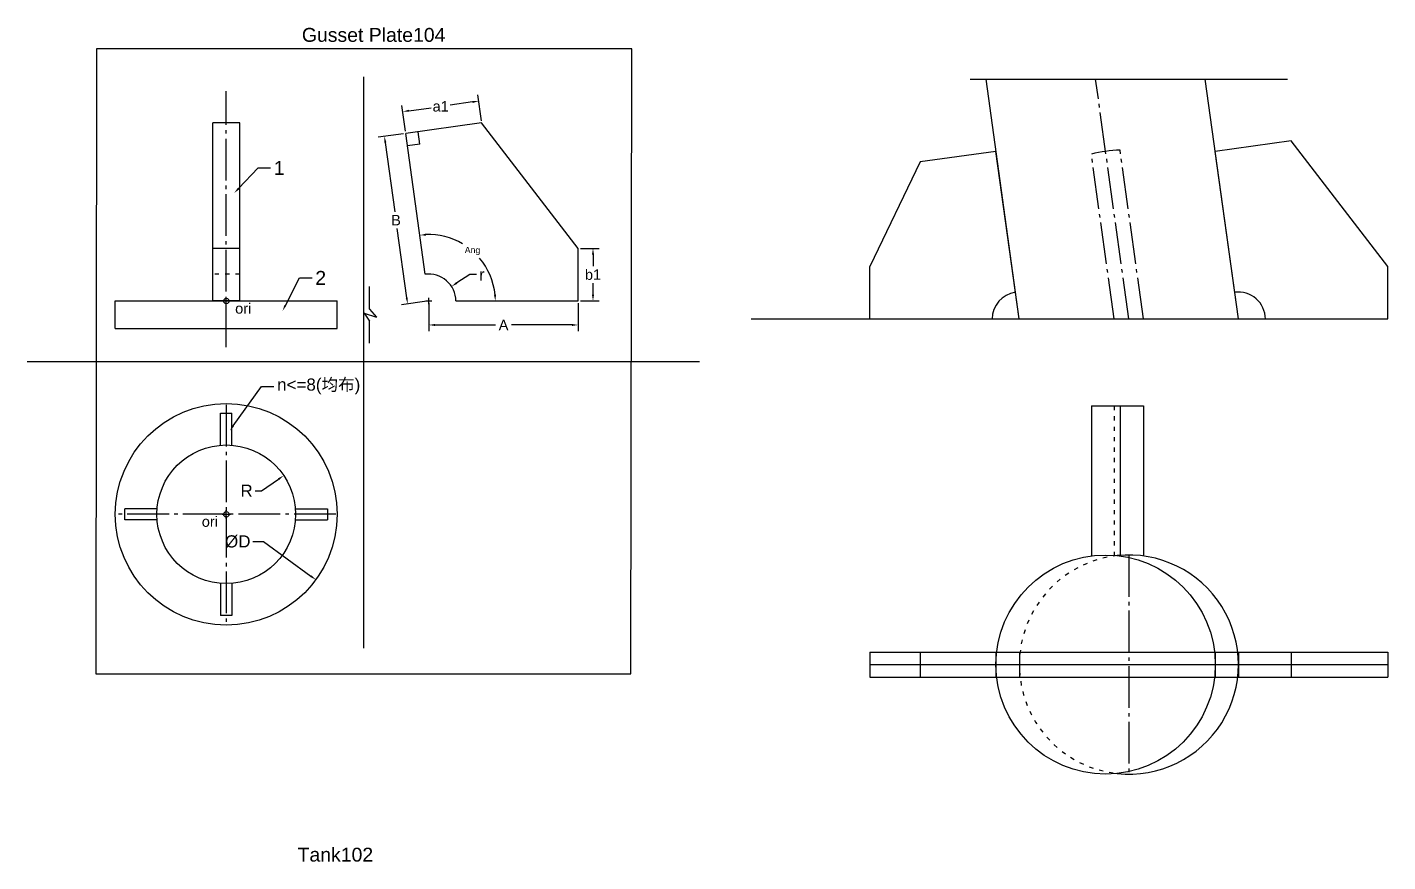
# Model space of a CAD drawing. Header units: inches. Extents: x 9.7 to 95.1, y 3.4 to 60.9.
# Drawn here: x 54.14 to 93.29, y 36.83 to 60.86 of the extents above; entities that cross this region are included whole.
import ezdxf
from ezdxf import colors
from ezdxf.entities.mleader import LeaderData, LeaderLine
from ezdxf.math import Vec2, Vec3

# ---------------------------------------------------------------- set-up
doc = ezdxf.new("R2010")
doc.units = ezdxf.units.IN
doc.header["$MEASUREMENT"] = 0
doc.linetypes.add('ACAD_ISO03W100', pattern=[30, 12, -18])
doc.linetypes.add('ACAD_ISO04W100', pattern=[30, 24, -3, 0, -3])
doc.styles.get("Standard").update_dxf_attribs({"font": 'arial.ttf'})
doc.dimstyles.get("Standard").update_dxf_attribs({"dimtxt": 0.18, "dimasz": 0.18, "dimexe": 0.18, "dimexo": 0.0625, "dimgap": 0.09, "dimtad": 0, "dimtih": 1, "dimtoh": 1, "dimdec": 4, "dimzin": 0, "dimdsep": 46, "dimtxsty": 'Standard', "dimcen": 0.09, "dimadec": 0, "dimazin": 0, "dimtfac": 1, "dimtdec": 4, "dimtofl": 0, "dimtmove": 0, "dimatfit": 3, "dimfxl": 1, "dimtolj": 1, "dimtzin": 0, "dimarcsym": 0})

# ---------------------------------------------------------------- blocks, each defined once
blk = doc.blocks.new('*U73')
at = {"color": 1, "linetype": 'Continuous'}
for p, q in [((-0.463, 0.162), (0.463, 0.162)), ((0.463, 0.162), (0.463, -0.162)), ((-0.463, -0.162), (0.463, -0.162))]:
    blk.add_line(p, q, dxfattribs=at)
blk = doc.blocks.new('*U74')
at = {"color": 0, "linetype": 'ByBlock', "lineweight": -2, "transparency": 16777216}
for p, rotation in [((37.556, 25.548), 90), ((35.103, 23.095), 180), ((37.556, 20.643), 270)]:
    blk.add_blockref('*U73', p, dxfattribs=dict(at, rotation=rotation))
blk.add_blockref('*U73', (40.008, 23.095), dxfattribs=at)
blk = doc.blocks.new('*D76')
at = {"color": 0, "linetype": 'Continuous', "lineweight": -2, "transparency": 16777216}
for p, q in [((70.062, 54.493), (70.604, 54.493)), ((70.424, 54.313), (70.424, 53.978)), ((70.424, 53.158), (70.424, 53.492)), ((70.062, 52.978), (70.604, 52.978))]:
    blk.add_line(p, q, dxfattribs=at)
at = {"color": 0, "linetype": 'Continuous', "transparency": 16777216}
for points in [[(70.394, 54.313), (70.454, 54.313), (70.424, 54.493)], [(70.394, 53.158), (70.454, 53.158), (70.424, 52.978)]]:
    blk.add_solid(points, dxfattribs=at)
at = {"layer": 'Defpoints', "color": 0, "linetype": 'Continuous', "transparency": 16777216}
for p in [(70, 54.493), (70, 52.978), (70.424, 52.978)]:
    blk.add_point(p, dxfattribs=at)
at = {"color": 0, "linetype": 'Continuous', "transparency": 16777216, "insert": (70.424, 53.735), "char_height": 0.3, "attachment_point": 5}
blk.add_mtext('\\A1;b1', dxfattribs=at)
blk = doc.blocks.new('*D78')
at = {"color": 0, "linetype": 'Continuous', "lineweight": -2, "transparency": 16777216}
for p, q in [((66.879, 53.738), (66.504, 53.496)), ((67.069, 53.738), (66.879, 53.738)), ((65.611, 52.978), (65.791, 52.978)), ((65.701, 52.888), (65.701, 53.068))]:
    blk.add_line(p, q, dxfattribs=at)
at = {"color": 0, "linetype": 'Continuous', "transparency": 16777216}
blk.add_solid([(66.487, 53.521), (66.52, 53.471), (66.353, 53.398)], dxfattribs=at)
at = {"layer": 'Defpoints', "color": 0, "linetype": 'Continuous', "transparency": 16777216}
for p in [(66.353, 53.398), (65.701, 52.978)]:
    blk.add_point(p, dxfattribs=at)
at = {"color": 0, "linetype": 'Continuous', "transparency": 16777216, "insert": (67.228, 53.738), "char_height": 0.35, "attachment_point": 5}
blk.add_mtext('\\A1;r', dxfattribs=at)
blk = doc.blocks.new('*D80')
at = {"color": 0, "linetype": 'Continuous', "lineweight": -2, "transparency": 16777216}
for p, q in [((60.88, 47.515), (61.378, 47.85)), ((60.7, 47.515), (60.88, 47.515))]:
    blk.add_line(p, q, dxfattribs=at)
at = {"color": 0, "linetype": 'Continuous', "transparency": 16777216}
blk.add_solid([(61.361, 47.875), (61.394, 47.825), (61.527, 47.951)], dxfattribs=at)
at = {"layer": 'Defpoints', "color": 0, "linetype": 'Continuous', "transparency": 16777216}
for p in [(61.527, 47.951), (59.871, 46.835)]:
    blk.add_point(p, dxfattribs=at)
at = {"color": 0, "linetype": 'Continuous', "transparency": 16777216, "insert": (60.456, 47.515), "char_height": 0.35, "attachment_point": 5}
blk.add_mtext('\\A1;R', dxfattribs=at)
blk = doc.blocks.new('*D81')
at = {"color": 0, "linetype": 'Continuous', "lineweight": -2, "transparency": 16777216}
for p, q in [((60.636, 46.05), (60.944, 46.05)), ((60.944, 46.05), (62.303, 45.057))]:
    blk.add_line(p, q, dxfattribs=at)
at = {"color": 0, "linetype": 'Continuous', "transparency": 16777216}
blk.add_solid([(62.321, 45.081), (62.285, 45.033), (62.448, 44.951)], dxfattribs=at)
at = {"layer": 'Defpoints', "color": 0, "linetype": 'Continuous', "transparency": 16777216}
for p in [(57.294, 48.72), (62.448, 44.951)]:
    blk.add_point(p, dxfattribs=at)
at = {"color": 0, "linetype": 'Continuous', "transparency": 16777216, "insert": (60.202, 46.05), "char_height": 0.35, "attachment_point": 5}
blk.add_mtext('\\A1;%%CD', dxfattribs=at)
blk = doc.blocks.new('*D82')
at = {"color": 0, "linetype": 'Continuous', "lineweight": -2, "transparency": 16777216}
for p, q in [((65.701, 52.915), (65.701, 52.107)), ((70, 52.915), (70, 52.107)), ((65.881, 52.287), (67.62, 52.287)), ((69.82, 52.287), (68.08, 52.287))]:
    blk.add_line(p, q, dxfattribs=at)
at = {"color": 0, "linetype": 'Continuous', "transparency": 16777216}
for points in [[(65.881, 52.317), (65.881, 52.257), (65.701, 52.287)], [(69.82, 52.317), (69.82, 52.257), (70, 52.287)]]:
    blk.add_solid(points, dxfattribs=at)
at = {"layer": 'Defpoints', "color": 0, "linetype": 'Continuous', "transparency": 16777216}
for p in [(65.701, 52.978), (70, 52.978), (70, 52.287)]:
    blk.add_point(p, dxfattribs=at)
at = {"color": 0, "linetype": 'Continuous', "transparency": 16777216, "insert": (67.85, 52.287), "char_height": 0.3, "attachment_point": 5}
blk.add_mtext('\\A1;A', dxfattribs=at)
blk = doc.blocks.new('*D83')
at = {"color": 0, "linetype": 'Continuous', "lineweight": -2, "transparency": 16777216}
for start, end in [(59.53, 92.4593), (5.3972, 40.2317)]:
    blk.add_arc((65.701, 52.978), 1.912, start, end, dxfattribs=at)
at = {"color": 0, "linetype": 'Continuous', "transparency": 16777216}
for points in [[(65.622, 54.858), (65.616, 54.917), (65.44, 54.871)], [(67.634, 53.159), (67.574, 53.156), (67.613, 52.978)]]:
    blk.add_solid(points, dxfattribs=at)
at = {"layer": 'Defpoints', "color": 0, "linetype": 'Continuous', "transparency": 16777216}
for p in [(65.035, 57.801), (65.595, 53.746), (67.311, 54.008), (66.477, 52.978), (70, 52.978)]:
    blk.add_point(p, dxfattribs=at)
at = {"color": 0, "linetype": 'Continuous', "transparency": 16777216, "insert": (66.957, 54.419), "char_height": 0.18, "attachment_point": 5}
blk.add_mtext('\\A1;Ang', dxfattribs=at)
blk = doc.blocks.new('*D84')
at = {"color": 0, "linetype": 'Continuous', "lineweight": -2, "transparency": 16777216}
for p, q in [((64.974, 57.793), (64.245, 57.692)), ((64.448, 57.539), (64.723, 55.545)), ((65.064, 53.072), (64.789, 55.065)), ((65.639, 52.969), (64.911, 52.869))]:
    blk.add_line(p, q, dxfattribs=at)
at = {"color": 0, "linetype": 'Continuous', "transparency": 16777216}
for points in [[(64.478, 57.543), (64.418, 57.535), (64.423, 57.717)], [(65.094, 53.076), (65.035, 53.067), (65.089, 52.893)]]:
    blk.add_solid(points, dxfattribs=at)
at = {"layer": 'Defpoints', "color": 0, "linetype": 'Continuous', "transparency": 16777216}
for p in [(64.423, 57.717), (65.035, 57.801), (65.701, 52.978)]:
    blk.add_point(p, dxfattribs=at)
at = {"color": 0, "linetype": 'Continuous', "transparency": 16777216, "insert": (64.756, 55.305), "char_height": 0.3, "attachment_point": 5}
blk.add_mtext('\\A1;B', dxfattribs=at)
blk = doc.blocks.new('*D85')
at = {"color": 0, "linetype": 'Continuous', "lineweight": -2, "transparency": 16777216}
for p, q in [((67.211, 58.165), (67.108, 58.91)), ((65.027, 57.863), (64.924, 58.608)), ((65.127, 58.454), (65.764, 58.542)), ((66.955, 58.707), (66.318, 58.619))]:
    blk.add_line(p, q, dxfattribs=at)
at = {"color": 0, "linetype": 'Continuous', "transparency": 16777216}
for points in [[(66.951, 58.736), (66.959, 58.677), (67.133, 58.731)], [(65.123, 58.484), (65.131, 58.425), (64.949, 58.43)]]:
    blk.add_solid(points, dxfattribs=at)
at = {"layer": 'Defpoints', "color": 0, "linetype": 'Continuous', "transparency": 16777216}
for p in [(67.133, 58.731), (67.22, 58.103), (65.035, 57.801)]:
    blk.add_point(p, dxfattribs=at)
at = {"color": 0, "linetype": 'Continuous', "transparency": 16777216, "insert": (66.041, 58.581), "char_height": 0.3, "attachment_point": 5}
blk.add_mtext('\\A1;a1', dxfattribs=at)

msp = doc.modelspace()

# ---------------------------------------------------------------- linework, layer by layer
at = {"color": 4}
for p, q in [((63.81561, 59.4353), (63.81561, 42.98513)), ((54.14293, 51.24024), (73.4883, 51.24024))]:
    msp.add_line(p, q, dxfattribs=at)
at = {"color": 1, "linetype": 'Continuous'}
for p, q in [((81.27541, 59.3626), (90.40656, 59.3626)), ((82.68586, 52.45952), (81.73332, 59.3626)), ((88.99611, 52.45952), (88.04357, 59.3626)), ((60.25977, 58.1028), (59.48264, 58.1028)), ((59.48264, 52.97776), (59.48264, 58.1028)), ((60.25977, 52.97776), (60.25977, 58.1028)), ((67.21971, 58.1028), (65.03541, 57.8014)), ((67.21971, 58.1028), (65.03541, 57.8014)), ((69.99955, 54.49277), (67.21971, 58.1028)), ((65.595, 53.74604), (65.03541, 57.8014)), ((65.43963, 57.49402), (65.39046, 57.85039)), ((90.5148, 57.58456), (88.3305, 57.28316)), ((93.29464, 53.97453), (90.5148, 57.58456)), ((65.43963, 57.49402), (65.08459, 57.44503)), ((82.02026, 57.28316), (79.83596, 56.98175)), ((82.68586, 52.45952), (82.02026, 57.28316)), ((88.99611, 52.45952), (88.3305, 57.28316)), ((79.83596, 56.98175), (78.39362, 53.97453)), ((60.25977, 54.49277), (59.48264, 54.49277)), ((69.99955, 52.97776), (69.99955, 54.49277)), ((78.39362, 52.45952), (78.39362, 53.97453)), ((93.29464, 52.45952), (93.29464, 53.97453)), ((63.99541, 52.74215), (63.99541, 53.39935)), ((56.67846, 52.18718), (56.67846, 52.97776)), ((56.67846, 52.97776), (63.06395, 52.97776)), ((60.25977, 52.97776), (59.48264, 52.97776)), ((59.75361, 52.97776), (59.9888, 52.97776)), ((59.8712, 52.86017), (59.8712, 53.09536)), ((63.06395, 52.18718), (63.06395, 52.97776)), ((66.47658, 52.97776), (69.99955, 52.97776)), ((63.83791, 52.62315), (63.99541, 52.39287)), ((63.83791, 52.62315), (64.19135, 52.50718)), ((63.99541, 52.74215), (64.19135, 52.50718)), ((56.67846, 52.18718), (63.06395, 52.18718)), ((63.99541, 51.75904), (63.99541, 52.39287)), ((74.97775, 52.45952), (90.40656, 52.45952)), ((78.39362, 52.45952), (82.69215, 52.45952)), ((88.99611, 52.45952), (93.29464, 52.45952)), ((89.77167, 52.45952), (93.29464, 52.45952)), ((84.76526, 49.95878), (86.2614, 49.95878)), ((84.76526, 49.95878), (84.76526, 45.63662)), ((85.59038, 49.95878), (85.59038, 45.63598)), ((86.2614, 49.95878), (86.2614, 45.63526)), ((59.75361, 46.83546), (59.9888, 46.83546)), ((59.8712, 46.71786), (59.8712, 46.95305)), ((78.39362, 42.8686), (93.29464, 42.8686)), ((78.39362, 42.8686), (78.39362, 42.14793)), ((79.83596, 42.8686), (79.83596, 42.14793)), ((82.02026, 42.8686), (82.02026, 42.14793)), ((82.69215, 42.8686), (82.69215, 42.14793)), ((88.3305, 42.8686), (88.3305, 42.14793)), ((88.99611, 42.8686), (88.99611, 42.14793)), ((90.5148, 42.8686), (90.5148, 42.14793)), ((93.29464, 42.8686), (93.29464, 42.14793)), ((78.39362, 42.50827), (93.29464, 42.50827)), ((78.39362, 42.14793), (93.29464, 42.14793))]:
    msp.add_line(p, q, dxfattribs=at)
at = {"color": 4, "linetype": 'ACAD_ISO04W100', "ltscale": 0.05}
for p, q in [((85.84098, 52.45952), (84.88844, 59.3626)), ((59.8712, 51.65006), (59.8712, 59.01811)), ((85.42057, 52.45952), (84.76526, 57.20855)), ((86.2614, 52.45952), (85.59038, 57.32241)), ((59.8712, 49.9879), (59.8712, 43.68301)), ((63.02365, 46.83546), (56.71876, 46.83546)), ((85.84098, 45.66339), (85.84098, 39.35314))]:
    msp.add_line(p, q, dxfattribs=at)
at = {"color": 1, "linetype": 'ACAD_ISO03W100', "ltscale": 0.01}
for p, q in [((60.25977, 53.75332), (59.48264, 53.75332)), ((85.42057, 49.95878), (85.42057, 45.65385))]:
    msp.add_line(p, q, dxfattribs=at)
at = {"color": 1, "linetype": 'Continuous'}
msp.add_lwpolyline([(56.11561, 42.24025), (71.51561, 42.24024), (71.54072, 60.24003), (56.14072, 60.24004)], close=True, dxfattribs=at)
for centre, radius in [((59.8712, 52.97776), 0.07848), ((59.8712, 46.83546), 3.19275), ((59.8712, 46.83546), 0.07848), ((85.17538, 42.50827), 3.15512)]:
    msp.add_circle(centre, radius, dxfattribs=at)
at = {"color": 120, "linetype": 'Continuous'}
msp.add_circle((59.8712, 46.83546), 1.99635, dxfattribs=at)
at = {"color": 1, "linetype": 'Continuous'}
for centre, radius, start, end in [((85.84098, 52.45952), 4.86934, 92.950089, 102.762912), ((65.70102, 52.97776), 0.77556, 0, 97.8565), ((82.68586, 52.45952), 0.77556, 97.8565, 180), ((88.99611, 52.45952), 0.77556, 0, 97.8565), ((85.84098, 42.50827), 3.15512, 263.945202, 96.054798)]:
    msp.add_arc(centre, radius, start, end, dxfattribs=at)
at = {"color": 1, "linetype": 'ACAD_ISO03W100', "ltscale": 0.01}
msp.add_arc((85.84727, 42.50827), 3.15512, 96.112247, 263.887753, dxfattribs=at)

# ---------------------------------------------------------------- block references
at = {"color": 1, "linetype": 'Continuous'}
msp.add_blockref('*U74', (22.31561, 23.74024), dxfattribs=at)

# ---------------------------------------------------------------- texts
at = {"color": 1, "linetype": 'Continuous', "width": 1.332267629550188e-15, "attachment_point": 1}
for s, insert, char_height in [(' Gusset Plate104', (61.89124, 60.83921), 0.4), (' ori', (60.00985, 52.91273), 0.3), (' ori', (59.04958, 46.77603), 0.3), (' Tank102', (61.76816, 37.2368), 0.4)]:
    msp.add_mtext(s, dxfattribs=dict(at, insert=insert, char_height=char_height))

# ---------------------------------------------------------------- dimensions: what is measured, and where the dimension line sits
at = {"color": 1, "linetype": 'Continuous'}
for p1, p2, distance, text, picture, middle in [((65.03541, 57.8014), (67.21971, 58.1028), 0.63437, 'a1', '*D85', (66.04085, 58.58051)), ((65.70102, 52.97776), (65.03541, 57.8014), 0.61799, 'B', '*D84', (64.75603, 55.30511))]:
    dim = msp.add_aligned_dim(p1=p1, p2=p2, distance=distance, text=text, dimstyle='Standard', override={"dimtxt": 0.3}, dxfattribs=at)
    dim.commit()
    dim.dimension.update_dxf_attribs({"geometry": picture, "text_midpoint": middle})
dim = msp.add_angular_dim_2l(base=(67.31106, 54.00817), line1=((65.595, 53.74604), (65.03541, 57.8014)), line2=((66.47658, 52.97776), (69.99955, 52.97776)), text='Ang', dimstyle='Standard', dxfattribs=at)
dim.commit()
dim.dimension.update_dxf_attribs({"geometry": '*D83', "text_midpoint": (66.95691, 54.41885)})
dim = msp.add_linear_dim(base=(70.42351, 52.97776), p1=(69.99955, 54.49277), p2=(69.99955, 52.97776), angle=90, text='b1', dimstyle='Standard', override={"dimtxt": 0.3}, dxfattribs=at)
dim.commit()
dim.dimension.update_dxf_attribs({"geometry": '*D76', "text_midpoint": (70.42351, 53.73527)})
for center, mpoint, text, picture, middle in [((65.70102, 52.97776), (66.35254, 53.39849), 'r', '*D78', (67.22787, 53.73816)), ((59.8712, 46.83546), (61.52686, 47.95091), 'R', '*D80', (60.45564, 47.51502))]:
    dim = msp.add_radius_dim(center=center, mpoint=mpoint, text=text, dimstyle='Standard', override={"dimtxt": 0.35}, dxfattribs=at)
    dim.commit()
    dim.dimension.update_dxf_attribs({"geometry": picture, "text_midpoint": middle, "dimtype": 164})
dim = msp.add_linear_dim(base=(69.99955, 52.28736), p1=(65.70102, 52.97776), p2=(69.99955, 52.97776), text='A', dimstyle='Standard', override={"dimtxt": 0.3}, dxfattribs=at)
dim.commit()
dim.dimension.update_dxf_attribs({"geometry": '*D82', "text_midpoint": (67.85028, 52.28736)})
dim = msp.add_diameter_dim_2p(p1=(57.29423, 48.72036), p2=(62.44817, 44.95056), text='%%CD', dimstyle='Standard', override={"dimtxt": 0.35}, dxfattribs=at)
dim.commit()
dim.dimension.update_dxf_attribs({"geometry": '*D81', "text_midpoint": (60.20219, 46.05047), "dimtype": 163})

# ---------------------------------------------------------------- leaders
ml = msp.add_multileader_mtext('Standard', dxfattribs=at)
ml.set_content('1', color=1)
ml.set_leader_properties()
ml.build(insert=Vec2(0, 0))
ml.multileader.update_dxf_attribs({"dogleg_length": 0.36, "arrow_head_size": 0.18})
ctx = ml.context
ctx.base_point, ctx.char_height, ctx.arrow_head_size, ctx.landing_gap_size, ctx.plane_origin = Vec3(61.148, 56.80812), 0.4, 0.18, 0.09, Vec3(60.10007, 56.08448)
notes = []
notes.append((ctx, [(0, (1, 1, 0), (60.788, 56.80812), (1, 0), 0.36, [(0, [(60.10007, 56.08448)], 0, [])])]))
ctx.mtext.insert, ctx.mtext.flow_direction = Vec3(61.238, 57.00812), 5
ml = msp.add_multileader_mtext('Standard', dxfattribs=at)
ml.set_content('2', color=1)
ml.set_leader_properties()
ml.build(insert=Vec2(0, 0))
ml.multileader.update_dxf_attribs({"dogleg_length": 0.36, "arrow_head_size": 0.18})
ctx = ml.context
ctx.base_point, ctx.char_height, ctx.arrow_head_size, ctx.landing_gap_size, ctx.plane_origin = Vec3(62.34295, 53.64252), 0.4, 0.18, 0.09, Vec3(61.48813, 52.68972)
notes.append((ctx, [(0, (1, 1, 0), (61.98295, 53.64252), (1, 0), 0.36, [(0, [(61.48813, 52.68972)], 0, [])])]))
ctx.mtext.insert, ctx.mtext.flow_direction = Vec3(62.43295, 53.84252), 5
ml = msp.add_multileader_mtext('Standard', dxfattribs=at)
ml.set_content('n<=8({\\fSimSun|b0|i0|c134|p2;均布})', color=1)
ml.set_leader_properties()
ml.build(insert=Vec2(0, 0))
ml.multileader.update_dxf_attribs({"dogleg_length": 0.36, "arrow_head_size": 0.18})
ctx = ml.context
ctx.base_point, ctx.char_height, ctx.arrow_head_size, ctx.landing_gap_size, ctx.plane_origin = Vec3(61.24359, 50.52048), 0.35, 0.18, 0.09, Vec3(59.96801, 49.23594)
notes.append((ctx, [(0, (1, 1, 0), (60.88359, 50.52048), (1, 0), 0.36, [(0, [(59.96801, 49.23594)], 0, [])])]))
ctx.mtext.insert, ctx.mtext.flow_direction = Vec3(61.33359, 50.74693), 5
for ctx, leaders in notes:
    for number, flags, end, landing, length, lines in leaders:
        leader = LeaderData()
        leader.index, (leader.has_last_leader_line, leader.has_dogleg_vector, leader.attachment_direction) = number, flags
        leader.last_leader_point, leader.dogleg_vector, leader.dogleg_length = Vec3(end), Vec3(landing), length
        for number, points, colour, breaks in lines:
            line = LeaderLine()
            line.index, line.vertices, line.color, line.breaks = number, Vec3.list(points), colors.encode_raw_color(colour), breaks
            leader.lines.append(line)
        ctx.leaders.append(leader)

doc.saveas('drawing.dxf')
